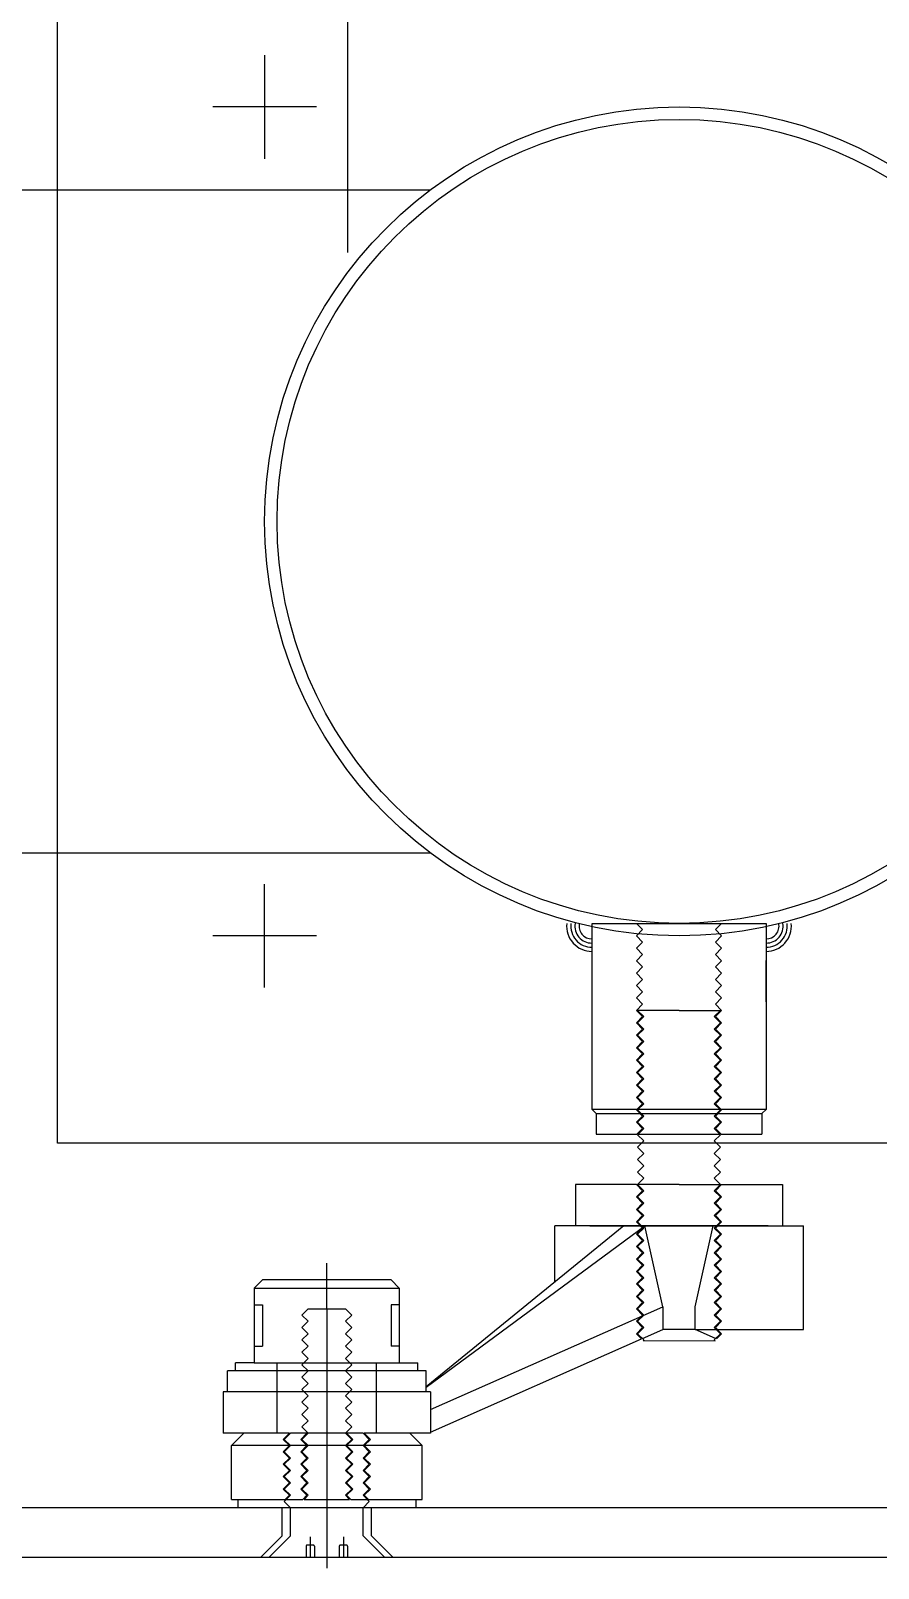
# Model space of a CAD drawing. Header units: millimetres. Extents: x -7614 to 421357, y 85218 to 341757.
# Drawn here: x 154663.9 to 154868.4, y 216774.1 to 217145.1 of the extents above; entities that cross this region are included whole.
import ezdxf

# ---------------------------------------------------------------- set-up
doc = ezdxf.new("R2010")
doc.units = ezdxf.units.MM
doc.header["$LTSCALE"] = 600
doc.header["$MEASUREMENT"] = 0
doc.linetypes.add('CENTER1', pattern=[8, 6, -1, 0, -1])
doc.linetypes.add('DASH_2', pattern=[34, 30, -1.5, 1, -1.5])
doc.layers.add('e-plan', color=9, linetype='CONTINUOUS')

msp = doc.modelspace()

# ---------------------------------------------------------------- linework, layer by layer
at = {"layer": 'e-plan'}
for p, q in [((154740.36, 217766.72), (154740.36, 217091.59)), ((154670.36, 216876.72), (154670.36, 217176.72)), ((154720.36, 217139.22), (154720.36, 217114.22)), ((154732.86, 217126.72), (154707.86, 217126.72)), ((152490.36, 217106.72), (154760.36, 217106.72)), ((152490.36, 216946.72), (154760.36, 216946.72)), ((154720.36, 216914.22), (154720.36, 216939.22)), ((154799.36, 216929.72), (154841.36, 216929.72)), ((154732.86, 216926.72), (154707.86, 216926.72)), ((154970.36, 216876.72), (154670.36, 216876.72)), ((155070.36, 216788.72), (153631.36, 216788.72)), ((155070.36, 216776.72), (153631.36, 216776.72))]:
    msp.add_line(p, q, dxfattribs=at)
at = {"layer": 'e-plan', "linetype": 'Continuous'}
for p, q in [((154799.36, 216884.83), (154799.36, 216929.72)), ((154799.36, 216920.48), (154799.36, 216929.72)), ((154841.36, 216929.72), (154841.36, 216884.83)), ((154841.36, 216910.83), (154841.36, 216920.78)), ((154841.36, 216884.83), (154799.36, 216884.83)), ((154799.36, 216884.83), (154800.36, 216883.83)), ((154800.36, 216883.83), (154800.36, 216878.83)), ((154800.36, 216883.83), (154840.36, 216883.83)), ((154840.36, 216883.83), (154841.36, 216884.83)), ((154840.36, 216883.83), (154840.36, 216878.83)), ((154800.36, 216878.83), (154810.19, 216878.83)), ((154810.48, 216878.83), (154830.24, 216878.83)), ((154830.53, 216878.83), (154840.36, 216878.83)), ((154810.08, 216866.72), (154795.36, 216866.72)), ((154820.36, 216866.72), (154810.36, 216866.72)), ((154820.36, 216866.72), (154830.36, 216866.72)), ((154830.64, 216866.72), (154845.36, 216866.72)), ((154759.36, 216817.78), (154812.09, 216856.72)), ((154807.04, 216856.72), (154759.36, 216817.9)), ((154820.36, 216856.72), (154790.36, 216856.72)), ((154790.36, 216843.13), (154790.36, 216856.72)), ((154798.86, 216856.72), (154820.36, 216856.72)), ((154820.36, 216856.72), (154798.86, 216856.72)), ((154816.43, 216837.18), (154812.09, 216856.72)), ((154820.36, 216856.72), (154850.36, 216856.72)), ((154841.86, 216856.72), (154820.36, 216856.72)), ((154841.86, 216856.72), (154820.36, 216856.72)), ((154824.29, 216837.18), (154828.61, 216856.72)), ((154850.36, 216831.72), (154850.36, 216856.72)), ((154719.86, 216843.72), (154717.86, 216841.72)), ((154750.86, 216843.72), (154719.86, 216843.72)), ((154752.86, 216841.72), (154750.86, 216843.72)), ((154717.86, 216841.72), (154717.86, 216823.72)), ((154752.86, 216841.72), (154752.86, 216823.72)), ((154719.86, 216837.72), (154719.86, 216827.72)), ((154750.86, 216837.72), (154750.86, 216827.72)), ((154760.36, 216812.42), (154816.43, 216837.18)), ((154816.43, 216837.18), (154816.43, 216831.72)), ((154824.29, 216831.72), (154824.29, 216837.18)), ((154811.53, 216829.55), (154816.43, 216831.72)), ((154824.28, 216831.72), (154816.43, 216831.72)), ((154824.28, 216831.72), (154850.36, 216831.72)), ((154829.19, 216829.55), (154824.28, 216831.72)), ((154760.36, 216806.95), (154811.33, 216829.46)), ((154811.68, 216829.04), (154829.05, 216829.03)), ((154711.36, 216816.72), (154711.36, 216821.72)), ((154759.36, 216821.72), (154711.36, 216821.72)), ((154713.36, 216821.72), (154713.36, 216823.72)), ((154757.36, 216821.72), (154757.36, 216823.72)), ((154759.36, 216816.72), (154759.36, 216821.72)), ((154760.38, 216816.72), (154710.38, 216816.72)), ((154710.38, 216816.72), (154710.38, 216806.72)), ((154760.38, 216816.72), (154760.38, 216806.72)), ((154726.33, 216806.72), (154710.38, 216806.72)), ((154739.86, 216806.72), (154726.61, 216806.72)), ((154744.11, 216806.72), (154740.14, 216806.72)), ((154760.38, 216806.72), (154744.39, 216806.72)), ((154726.61, 216803.72), (154712.36, 216803.72)), ((154712.36, 216790.72), (154712.36, 216803.72)), ((154758.36, 216803.72), (154726.61, 216803.72)), ((154758.36, 216790.72), (154758.36, 216803.72)), ((154712.36, 216790.72), (154725.33, 216790.72)), ((154713.86, 216790.72), (154713.86, 216788.72)), ((154724.61, 216781.97), (154724.61, 216788.72)), ((154725.61, 216790.72), (154729.58, 216790.72)), ((154726.61, 216781.97), (154726.61, 216788.72)), ((154729.86, 216790.72), (154740.86, 216790.72)), ((154741.14, 216790.72), (154745.11, 216790.72)), ((154744.11, 216781.97), (154744.11, 216788.72)), ((154745.39, 216790.72), (154756.86, 216790.72)), ((154746.11, 216781.97), (154746.11, 216788.72)), ((154756.86, 216790.72), (154758.36, 216790.72)), ((154756.86, 216790.72), (154756.86, 216788.72)), ((154724.61, 216781.97), (154719.36, 216776.72)), ((154746.11, 216781.97), (154751.36, 216776.72)), ((154752.19, 216776.72), (154718.53, 216776.72)), ((154732.06, 216779.72), (154730.66, 216779.72)), ((154740.06, 216779.72), (154738.66, 216779.72))]:
    msp.add_line(p, q, dxfattribs=at)
at = {"layer": 'e-plan', "linetype": 'CENTER1'}
for p, q in [((154811.58, 216928.22), (154810.08, 216929.72)), ((154810.08, 216926.72), (154811.58, 216928.22)), ((154829.14, 216928.22), (154830.64, 216929.72)), ((154830.64, 216926.72), (154829.14, 216928.22)), ((154811.58, 216925.22), (154810.08, 216926.72)), ((154810.08, 216923.72), (154811.58, 216925.22)), ((154829.14, 216925.22), (154830.64, 216926.72)), ((154830.64, 216923.72), (154829.14, 216925.22)), ((154811.58, 216922.22), (154810.08, 216923.72)), ((154810.08, 216920.72), (154811.58, 216922.22)), ((154811.58, 216919.22), (154810.08, 216920.72)), ((154829.14, 216922.22), (154830.64, 216923.72)), ((154830.64, 216920.72), (154829.14, 216922.22)), ((154829.14, 216919.22), (154830.64, 216920.72)), ((154810.08, 216917.72), (154811.58, 216919.22)), ((154811.58, 216916.22), (154810.08, 216917.72)), ((154830.64, 216917.72), (154829.14, 216919.22)), ((154829.14, 216916.22), (154830.64, 216917.72)), ((154810.08, 216914.72), (154811.58, 216916.22)), ((154811.58, 216913.22), (154810.08, 216914.72)), ((154830.64, 216914.72), (154829.14, 216916.22)), ((154829.14, 216913.22), (154830.64, 216914.72)), ((154810.08, 216911.72), (154811.58, 216913.22)), ((154811.58, 216910.22), (154810.08, 216911.72)), ((154810.08, 216908.72), (154811.58, 216910.22)), ((154830.64, 216911.72), (154829.14, 216913.22)), ((154829.14, 216910.22), (154830.64, 216911.72)), ((154830.64, 216908.72), (154829.14, 216910.22)), ((154810.08, 216908.72), (154811.58, 216907.22)), ((154811.58, 216907.22), (154810.08, 216905.72)), ((154810.36, 216908.72), (154811.86, 216907.22)), ((154810.36, 216908.72), (154811.86, 216907.22)), ((154820.36, 216908.72), (154810.36, 216908.72)), ((154811.86, 216907.22), (154810.36, 216905.72)), ((154811.86, 216907.22), (154810.36, 216905.72)), ((154820.36, 216908.72), (154830.36, 216908.72)), ((154830.36, 216908.72), (154828.86, 216907.22)), ((154828.86, 216907.22), (154830.36, 216905.72)), ((154830.64, 216908.72), (154829.14, 216907.22)), ((154829.14, 216907.22), (154830.64, 216905.72)), ((154810.08, 216905.72), (154811.58, 216904.22)), ((154811.58, 216904.22), (154810.08, 216902.72)), ((154810.08, 216902.72), (154811.58, 216901.22)), ((154810.36, 216905.72), (154811.86, 216904.22)), ((154810.36, 216905.72), (154811.86, 216904.22)), ((154811.86, 216904.22), (154810.36, 216902.72)), ((154811.86, 216904.22), (154810.36, 216902.72)), ((154810.36, 216902.72), (154811.86, 216901.22)), ((154810.36, 216902.72), (154811.86, 216901.22)), ((154830.36, 216905.72), (154828.86, 216904.22)), ((154828.86, 216904.22), (154830.36, 216902.72)), ((154830.36, 216902.72), (154828.86, 216901.22)), ((154830.64, 216905.72), (154829.14, 216904.22)), ((154829.14, 216904.22), (154830.64, 216902.72)), ((154830.64, 216902.72), (154829.14, 216901.22)), ((154811.58, 216901.22), (154810.08, 216899.72)), ((154810.08, 216899.72), (154811.58, 216898.22)), ((154811.86, 216901.22), (154810.36, 216899.72)), ((154811.86, 216901.22), (154810.36, 216899.72)), ((154810.36, 216899.72), (154811.86, 216898.22)), ((154810.36, 216899.72), (154811.86, 216898.22)), ((154828.86, 216901.22), (154830.36, 216899.72)), ((154830.36, 216899.72), (154828.86, 216898.22)), ((154829.14, 216901.22), (154830.64, 216899.72)), ((154830.64, 216899.72), (154829.14, 216898.22)), ((154811.58, 216898.22), (154810.08, 216896.72)), ((154810.08, 216896.72), (154811.58, 216895.22)), ((154811.58, 216895.22), (154810.08, 216893.72)), ((154811.86, 216898.22), (154810.36, 216896.72)), ((154811.86, 216898.22), (154810.36, 216896.72)), ((154810.36, 216896.72), (154811.86, 216895.22)), ((154810.36, 216896.72), (154811.86, 216895.22)), ((154811.86, 216895.22), (154810.36, 216893.72)), ((154811.86, 216895.22), (154810.36, 216893.72)), ((154828.86, 216898.22), (154830.36, 216896.72)), ((154830.36, 216896.72), (154828.86, 216895.22)), ((154828.86, 216895.22), (154830.36, 216893.72)), ((154829.14, 216898.22), (154830.64, 216896.72)), ((154830.64, 216896.72), (154829.14, 216895.22)), ((154829.14, 216895.22), (154830.64, 216893.72)), ((154810.08, 216893.72), (154811.58, 216892.22)), ((154811.58, 216892.22), (154810.08, 216890.72)), ((154810.36, 216893.72), (154811.86, 216892.22)), ((154810.36, 216893.72), (154811.86, 216892.22)), ((154811.86, 216892.22), (154810.36, 216890.72)), ((154811.86, 216892.22), (154810.36, 216890.72)), ((154830.36, 216893.72), (154828.86, 216892.22)), ((154828.86, 216892.22), (154830.36, 216890.72)), ((154830.64, 216893.72), (154829.14, 216892.22)), ((154829.14, 216892.22), (154830.64, 216890.72)), ((154810.08, 216890.72), (154811.58, 216889.22)), ((154811.58, 216889.22), (154810.08, 216887.72)), ((154810.08, 216887.72), (154811.58, 216886.22)), ((154810.36, 216890.72), (154811.86, 216889.22)), ((154810.36, 216890.72), (154811.86, 216889.22)), ((154811.86, 216889.22), (154810.36, 216887.72)), ((154811.86, 216889.22), (154810.36, 216887.72)), ((154810.36, 216887.72), (154811.86, 216886.22)), ((154810.36, 216887.72), (154811.86, 216886.22)), ((154830.36, 216890.72), (154828.86, 216889.22)), ((154828.86, 216889.22), (154830.36, 216887.72)), ((154830.36, 216887.72), (154828.86, 216886.22)), ((154830.64, 216890.72), (154829.14, 216889.22)), ((154829.14, 216889.22), (154830.64, 216887.72)), ((154830.64, 216887.72), (154829.14, 216886.22)), ((154811.58, 216886.22), (154810.08, 216884.72)), ((154810.08, 216884.72), (154811.58, 216883.22)), ((154811.86, 216886.22), (154810.36, 216884.72)), ((154811.86, 216886.22), (154810.36, 216884.72)), ((154810.36, 216884.72), (154811.86, 216883.22)), ((154810.36, 216884.72), (154811.86, 216883.22)), ((154828.86, 216886.22), (154830.36, 216884.72)), ((154830.36, 216884.72), (154828.86, 216883.22)), ((154829.14, 216886.22), (154830.64, 216884.72)), ((154830.64, 216884.72), (154829.14, 216883.22)), ((154811.58, 216883.22), (154810.08, 216881.72)), ((154810.08, 216881.72), (154811.58, 216880.22)), ((154811.58, 216880.22), (154810.19, 216878.83)), ((154811.86, 216883.22), (154810.36, 216881.72)), ((154811.86, 216883.22), (154810.36, 216881.72)), ((154810.36, 216881.72), (154811.86, 216880.22)), ((154810.36, 216881.72), (154811.86, 216880.22)), ((154811.86, 216880.22), (154810.36, 216878.72)), ((154811.86, 216880.22), (154810.36, 216878.72)), ((154811.86, 216880.22), (154810.36, 216878.72)), ((154811.86, 216880.22), (154810.36, 216878.72)), ((154828.86, 216883.22), (154830.36, 216881.72)), ((154830.36, 216881.72), (154828.86, 216880.22)), ((154828.86, 216880.22), (154830.36, 216878.72)), ((154828.86, 216880.22), (154830.36, 216878.72)), ((154829.14, 216883.22), (154830.64, 216881.72)), ((154830.64, 216881.72), (154829.14, 216880.22)), ((154829.14, 216880.22), (154830.53, 216878.83)), ((154810.36, 216878.72), (154811.86, 216877.22)), ((154810.36, 216878.72), (154811.86, 216877.22)), ((154810.36, 216878.72), (154811.86, 216877.22)), ((154810.36, 216878.72), (154811.86, 216877.22)), ((154811.86, 216877.22), (154810.36, 216875.72)), ((154811.86, 216877.22), (154810.36, 216875.72)), ((154811.86, 216877.22), (154810.36, 216875.72)), ((154811.86, 216877.22), (154810.36, 216875.72)), ((154830.36, 216878.72), (154828.86, 216877.22)), ((154830.36, 216878.72), (154828.86, 216877.22)), ((154828.86, 216877.22), (154830.36, 216875.72)), ((154828.86, 216877.22), (154830.36, 216875.72)), ((154810.36, 216875.72), (154811.86, 216874.22)), ((154810.36, 216875.72), (154811.86, 216874.22)), ((154810.36, 216875.72), (154811.86, 216874.22)), ((154810.36, 216875.72), (154811.86, 216874.22)), ((154811.86, 216874.22), (154810.36, 216872.72)), ((154811.86, 216874.22), (154810.36, 216872.72)), ((154811.86, 216874.22), (154810.36, 216872.72)), ((154811.86, 216874.22), (154810.36, 216872.72)), ((154810.36, 216872.72), (154811.86, 216871.22)), ((154810.36, 216872.72), (154811.86, 216871.22)), ((154810.36, 216872.72), (154811.86, 216871.22)), ((154810.36, 216872.72), (154811.86, 216871.22)), ((154830.36, 216875.72), (154828.86, 216874.22)), ((154830.36, 216875.72), (154828.86, 216874.22)), ((154828.86, 216874.22), (154830.36, 216872.72)), ((154828.86, 216874.22), (154830.36, 216872.72)), ((154830.36, 216872.72), (154828.86, 216871.22)), ((154830.36, 216872.72), (154828.86, 216871.22)), ((154811.86, 216871.22), (154810.36, 216869.72)), ((154811.86, 216871.22), (154810.36, 216869.72)), ((154811.86, 216871.22), (154810.36, 216869.72)), ((154811.86, 216871.22), (154810.36, 216869.72)), ((154810.36, 216869.72), (154811.86, 216868.22)), ((154810.36, 216869.72), (154811.86, 216868.22)), ((154810.36, 216869.72), (154811.86, 216868.22)), ((154810.36, 216869.72), (154811.86, 216868.22)), ((154810.36, 216869.72), (154811.86, 216868.22)), ((154810.36, 216869.72), (154811.86, 216868.22)), ((154828.86, 216871.22), (154830.36, 216869.72)), ((154828.86, 216871.22), (154830.36, 216869.72)), ((154830.36, 216869.72), (154828.86, 216868.22)), ((154830.36, 216869.72), (154828.86, 216868.22)), ((154830.36, 216869.72), (154828.86, 216868.22)), ((154810.08, 216866.72), (154811.58, 216865.22)), ((154810.08, 216866.72), (154811.58, 216865.22)), ((154810.08, 216866.72), (154811.58, 216865.22)), ((154811.58, 216865.22), (154810.08, 216863.72)), ((154811.86, 216868.22), (154810.36, 216866.72)), ((154811.86, 216868.22), (154810.36, 216866.72)), ((154811.86, 216868.22), (154810.36, 216866.72)), ((154811.86, 216868.22), (154810.36, 216866.72)), ((154811.86, 216868.22), (154810.36, 216866.72)), ((154811.86, 216868.22), (154810.36, 216866.72)), ((154810.36, 216866.72), (154811.86, 216865.22)), ((154810.36, 216866.72), (154811.86, 216865.22)), ((154810.36, 216866.72), (154811.86, 216865.22)), ((154810.36, 216866.72), (154811.86, 216865.22)), ((154810.36, 216866.72), (154811.86, 216865.22)), ((154810.36, 216866.72), (154811.86, 216865.22)), ((154810.36, 216866.72), (154811.86, 216865.22)), ((154810.36, 216866.72), (154811.86, 216865.22)), ((154810.36, 216866.72), (154811.86, 216865.22)), ((154811.86, 216865.22), (154810.36, 216863.72)), ((154811.86, 216865.22), (154810.86, 216864.22)), ((154811.86, 216865.22), (154810.86, 216864.22)), ((154811.86, 216865.22), (154810.86, 216864.22)), ((154811.86, 216865.22), (154810.86, 216864.22)), ((154828.86, 216868.22), (154830.36, 216866.72)), ((154828.86, 216868.22), (154830.36, 216866.72)), ((154828.86, 216868.22), (154830.36, 216866.72)), ((154830.36, 216866.72), (154828.86, 216865.22)), ((154830.36, 216866.72), (154828.86, 216865.22)), ((154830.36, 216866.72), (154828.86, 216865.22)), ((154828.86, 216865.22), (154829.86, 216864.22)), ((154828.86, 216865.22), (154829.86, 216864.22)), ((154828.86, 216865.22), (154830.36, 216863.72)), ((154830.64, 216866.72), (154829.14, 216865.22)), ((154829.14, 216865.22), (154830.64, 216863.72)), ((154810.08, 216863.72), (154811.58, 216862.22)), ((154811.58, 216862.22), (154810.08, 216860.72)), ((154810.36, 216863.72), (154811.86, 216862.22)), ((154811.86, 216862.22), (154810.36, 216860.72)), ((154830.36, 216863.72), (154828.86, 216862.22)), ((154828.86, 216862.22), (154830.36, 216860.72)), ((154830.64, 216863.72), (154829.14, 216862.22)), ((154829.14, 216862.22), (154830.64, 216860.72)), ((154810.08, 216860.72), (154811.58, 216859.22)), ((154811.58, 216859.22), (154810.08, 216857.72)), ((154810.08, 216857.72), (154811.58, 216856.22)), ((154810.36, 216860.72), (154811.86, 216859.22)), ((154811.86, 216859.22), (154810.36, 216857.72)), ((154810.36, 216857.72), (154811.86, 216856.22)), ((154830.36, 216860.72), (154828.86, 216859.22)), ((154828.86, 216859.22), (154830.36, 216857.72)), ((154830.36, 216857.72), (154828.86, 216856.22)), ((154830.64, 216860.72), (154829.14, 216859.22)), ((154829.14, 216859.22), (154830.64, 216857.72)), ((154830.64, 216857.72), (154829.14, 216856.22)), ((154811.58, 216856.22), (154810.08, 216854.72)), ((154810.08, 216854.72), (154811.58, 216853.22)), ((154811.86, 216856.22), (154810.36, 216854.72)), ((154810.36, 216854.72), (154811.86, 216853.22)), ((154828.86, 216856.22), (154830.36, 216854.72)), ((154830.36, 216854.72), (154828.86, 216853.22)), ((154829.14, 216856.22), (154830.64, 216854.72)), ((154830.64, 216854.72), (154829.14, 216853.22)), ((154811.58, 216853.22), (154810.08, 216851.72)), ((154810.08, 216851.72), (154811.58, 216850.22)), ((154811.58, 216850.22), (154810.08, 216848.72)), ((154811.86, 216853.22), (154810.36, 216851.72)), ((154810.36, 216851.72), (154811.86, 216850.22)), ((154811.86, 216850.22), (154810.36, 216848.72)), ((154811.58, 216853.22), (154810.58, 216852.22)), ((154828.86, 216853.22), (154830.36, 216851.72)), ((154830.36, 216851.72), (154828.86, 216850.22)), ((154828.86, 216850.22), (154830.36, 216848.72)), ((154829.14, 216853.22), (154830.14, 216852.22)), ((154829.14, 216853.22), (154830.64, 216851.72)), ((154830.64, 216851.72), (154829.14, 216850.22)), ((154829.14, 216850.22), (154830.64, 216848.72)), ((154735.36, 216836.72), (154735.36, 216847.73)), ((154810.08, 216848.72), (154811.58, 216847.22)), ((154811.58, 216847.22), (154810.08, 216845.72)), ((154810.36, 216848.72), (154811.86, 216847.22)), ((154811.86, 216847.22), (154810.36, 216845.72)), ((154830.36, 216848.72), (154828.86, 216847.22)), ((154828.86, 216847.22), (154830.36, 216845.72)), ((154830.64, 216848.72), (154829.14, 216847.22)), ((154829.14, 216847.22), (154830.64, 216845.72)), ((154810.08, 216845.72), (154811.58, 216844.22)), ((154811.58, 216844.22), (154810.08, 216842.72)), ((154810.36, 216845.72), (154811.86, 216844.22)), ((154811.86, 216844.22), (154810.36, 216842.72)), ((154830.36, 216845.72), (154828.86, 216844.22)), ((154828.86, 216844.22), (154830.36, 216842.72)), ((154830.64, 216845.72), (154829.14, 216844.22)), ((154829.14, 216844.22), (154830.64, 216842.72)), ((154717.86, 216841.72), (154752.86, 216841.72)), ((154810.08, 216842.72), (154811.58, 216841.22)), ((154811.58, 216841.22), (154810.08, 216839.72)), ((154810.08, 216839.72), (154811.58, 216838.22)), ((154810.36, 216842.72), (154811.86, 216841.22)), ((154811.86, 216841.22), (154810.36, 216839.72)), ((154811.86, 216841.22), (154810.36, 216839.72)), ((154810.36, 216839.72), (154811.86, 216838.22)), ((154810.36, 216839.72), (154811.86, 216838.22)), ((154830.36, 216842.72), (154828.86, 216841.22)), ((154828.86, 216841.22), (154830.36, 216839.72)), ((154828.86, 216841.22), (154830.36, 216839.72)), ((154830.36, 216839.72), (154828.86, 216838.22)), ((154830.36, 216839.72), (154828.86, 216838.22)), ((154830.64, 216842.72), (154829.14, 216841.22)), ((154829.14, 216841.22), (154830.64, 216839.72)), ((154830.64, 216839.72), (154829.14, 216838.22)), ((154717.86, 216837.72), (154719.86, 216837.72)), ((154730.86, 216836.72), (154729.36, 216835.22)), ((154730.86, 216836.72), (154739.86, 216836.72)), ((154735.36, 216836.72), (154735.36, 216774.12)), ((154739.86, 216836.72), (154741.36, 216835.22)), ((154752.86, 216837.72), (154750.86, 216837.72)), ((154811.58, 216838.22), (154810.08, 216836.72)), ((154810.08, 216836.72), (154811.58, 216835.22)), ((154811.86, 216838.22), (154810.36, 216836.72)), ((154811.86, 216838.22), (154810.36, 216836.72)), ((154810.36, 216836.72), (154811.86, 216835.22)), ((154810.36, 216836.72), (154811.86, 216835.22)), ((154828.86, 216838.22), (154830.36, 216836.72)), ((154828.86, 216838.22), (154830.36, 216836.72)), ((154830.36, 216836.72), (154828.86, 216835.22)), ((154830.36, 216836.72), (154828.86, 216835.22)), ((154829.14, 216838.22), (154830.64, 216836.72)), ((154830.64, 216836.72), (154829.14, 216835.22)), ((154729.36, 216835.22), (154730.86, 216833.72)), ((154730.86, 216833.72), (154729.36, 216832.22)), ((154729.36, 216832.22), (154730.86, 216830.72)), ((154741.36, 216835.22), (154739.86, 216833.72)), ((154739.86, 216833.72), (154741.36, 216832.22)), ((154741.36, 216832.22), (154739.86, 216830.72)), ((154811.58, 216835.22), (154810.08, 216833.72)), ((154810.08, 216833.72), (154811.58, 216832.22)), ((154811.58, 216832.22), (154810.08, 216830.72)), ((154811.86, 216835.22), (154810.36, 216833.72)), ((154811.86, 216835.22), (154810.36, 216833.72)), ((154810.36, 216833.72), (154811.86, 216832.22)), ((154810.36, 216833.72), (154811.86, 216832.22)), ((154811.86, 216832.22), (154810.36, 216830.72)), ((154811.86, 216832.22), (154810.36, 216830.72)), ((154828.86, 216835.22), (154830.36, 216833.72)), ((154828.86, 216835.22), (154830.36, 216833.72)), ((154830.36, 216833.72), (154828.86, 216832.22)), ((154830.36, 216833.72), (154828.86, 216832.22)), ((154828.86, 216832.22), (154830.36, 216830.72)), ((154828.86, 216832.22), (154830.36, 216830.72)), ((154829.14, 216835.22), (154830.64, 216833.72)), ((154830.64, 216833.72), (154829.14, 216832.22)), ((154829.14, 216832.22), (154830.64, 216830.72)), ((154730.86, 216830.72), (154729.36, 216829.22)), ((154729.36, 216829.22), (154730.86, 216827.72)), ((154739.86, 216830.72), (154741.36, 216829.22)), ((154741.36, 216829.22), (154739.86, 216827.72)), ((154810.08, 216830.72), (154811.33, 216829.46)), ((154810.36, 216830.72), (154811.86, 216829.22)), ((154810.36, 216830.72), (154811.86, 216829.22)), ((154811.86, 216829.22), (154811.67, 216829.03)), ((154811.86, 216829.22), (154811.67, 216829.03)), ((154830.36, 216830.72), (154828.86, 216829.22)), ((154830.36, 216830.72), (154828.86, 216829.22)), ((154828.86, 216829.22), (154829.05, 216829.03)), ((154828.86, 216829.22), (154829.05, 216829.03)), ((154830.64, 216830.72), (154829.39, 216829.46)), ((154717.86, 216827.72), (154719.86, 216827.72)), ((154730.86, 216827.72), (154729.36, 216826.22)), ((154729.36, 216826.22), (154730.86, 216824.72)), ((154730.86, 216824.72), (154729.36, 216823.22)), ((154739.86, 216827.72), (154741.36, 216826.22)), ((154741.36, 216826.22), (154739.86, 216824.72)), ((154739.86, 216824.72), (154741.36, 216823.22)), ((154752.86, 216827.72), (154750.86, 216827.72)), ((154717.86, 216823.72), (154713.36, 216823.72)), ((154717.86, 216823.72), (154755.51, 216823.72)), ((154729.36, 216823.22), (154730.86, 216821.72)), ((154730.86, 216821.72), (154729.36, 216820.22)), ((154741.36, 216823.22), (154739.86, 216821.72)), ((154739.86, 216821.72), (154741.36, 216820.22)), ((154755.51, 216823.72), (154757.36, 216823.72)), ((154729.36, 216820.22), (154730.86, 216818.72)), ((154730.86, 216818.72), (154729.36, 216817.22)), ((154729.36, 216817.22), (154730.86, 216815.72)), ((154741.36, 216820.22), (154739.86, 216818.72)), ((154739.86, 216818.72), (154741.36, 216817.22)), ((154741.36, 216817.22), (154739.86, 216815.72)), ((154730.86, 216815.72), (154729.36, 216814.22)), ((154729.36, 216814.22), (154730.86, 216812.72)), ((154739.86, 216815.72), (154741.36, 216814.22)), ((154741.36, 216814.22), (154739.86, 216812.72)), ((154730.86, 216812.72), (154729.36, 216811.22)), ((154729.36, 216811.22), (154730.86, 216809.72)), ((154730.86, 216809.72), (154729.36, 216808.22)), ((154739.86, 216812.72), (154741.36, 216811.22)), ((154741.36, 216811.22), (154739.86, 216809.72)), ((154739.86, 216809.72), (154741.36, 216808.22)), ((154712.36, 216803.72), (154715.36, 216806.72)), ((154726.33, 216806.72), (154724.83, 216805.22)), ((154726.61, 216806.72), (154725.11, 216805.22)), ((154730.58, 216806.72), (154729.08, 216805.22)), ((154729.36, 216808.22), (154730.86, 216806.72)), ((154730.86, 216806.72), (154729.36, 216805.22)), ((154730.86, 216806.72), (154729.36, 216805.22)), ((154741.36, 216808.22), (154739.86, 216806.72)), ((154739.86, 216806.72), (154741.36, 216805.22)), ((154739.86, 216806.72), (154741.36, 216805.22)), ((154739.86, 216806.72), (154741.36, 216805.22)), ((154740.14, 216806.72), (154741.64, 216805.22)), ((154744.11, 216806.72), (154745.61, 216805.22)), ((154744.11, 216806.72), (154745.61, 216805.22)), ((154744.39, 216806.72), (154745.89, 216805.22)), ((154758.36, 216803.72), (154755.36, 216806.72)), ((154724.83, 216805.22), (154726.33, 216803.72)), ((154726.33, 216803.72), (154724.83, 216802.22)), ((154724.83, 216802.22), (154726.33, 216800.72)), ((154725.11, 216805.22), (154726.61, 216803.72)), ((154726.61, 216803.72), (154725.11, 216802.22)), ((154725.11, 216802.22), (154726.61, 216800.72)), ((154729.08, 216805.22), (154730.58, 216803.72)), ((154730.58, 216803.72), (154729.08, 216802.22)), ((154729.08, 216802.22), (154730.58, 216800.72)), ((154729.36, 216805.22), (154730.86, 216803.72)), ((154729.36, 216805.22), (154730.86, 216803.72)), ((154730.86, 216803.72), (154729.36, 216802.22)), ((154730.86, 216803.72), (154729.36, 216802.22)), ((154729.36, 216802.22), (154730.86, 216800.72)), ((154729.36, 216802.22), (154730.86, 216800.72)), ((154741.36, 216805.22), (154739.86, 216803.72)), ((154741.36, 216805.22), (154739.86, 216803.72)), ((154741.36, 216805.22), (154739.86, 216803.72)), ((154739.86, 216803.72), (154741.36, 216802.22)), ((154739.86, 216803.72), (154741.36, 216802.22)), ((154739.86, 216803.72), (154741.36, 216802.22)), ((154741.36, 216802.22), (154739.86, 216800.72)), ((154741.36, 216802.22), (154739.86, 216800.72)), ((154741.36, 216802.22), (154739.86, 216800.72)), ((154741.64, 216805.22), (154740.14, 216803.72)), ((154740.14, 216803.72), (154741.64, 216802.22)), ((154741.64, 216802.22), (154740.14, 216800.72)), ((154745.61, 216805.22), (154744.11, 216803.72)), ((154745.61, 216805.22), (154744.11, 216803.72)), ((154744.11, 216803.72), (154745.61, 216802.22)), ((154744.11, 216803.72), (154745.61, 216802.22)), ((154745.61, 216802.22), (154744.11, 216800.72)), ((154745.61, 216802.22), (154744.11, 216800.72)), ((154745.89, 216805.22), (154744.39, 216803.72)), ((154744.39, 216803.72), (154745.89, 216802.22)), ((154745.89, 216802.22), (154744.39, 216800.72)), ((154726.33, 216800.72), (154724.83, 216799.22)), ((154724.83, 216799.22), (154726.33, 216797.72)), ((154726.61, 216800.72), (154725.11, 216799.22)), ((154725.11, 216799.22), (154726.61, 216797.72)), ((154730.58, 216800.72), (154729.08, 216799.22)), ((154729.08, 216799.22), (154730.58, 216797.72)), ((154730.86, 216800.72), (154729.36, 216799.22)), ((154730.86, 216800.72), (154729.36, 216799.22)), ((154729.36, 216799.22), (154730.86, 216797.72)), ((154729.36, 216799.22), (154730.86, 216797.72)), ((154739.86, 216800.72), (154741.36, 216799.22)), ((154739.86, 216800.72), (154741.36, 216799.22)), ((154739.86, 216800.72), (154741.36, 216799.22)), ((154741.36, 216799.22), (154739.86, 216797.72)), ((154741.36, 216799.22), (154739.86, 216797.72)), ((154741.36, 216799.22), (154739.86, 216797.72)), ((154740.14, 216800.72), (154741.64, 216799.22)), ((154741.64, 216799.22), (154740.14, 216797.72)), ((154744.11, 216800.72), (154745.61, 216799.22)), ((154744.11, 216800.72), (154745.61, 216799.22)), ((154745.61, 216799.22), (154744.11, 216797.72)), ((154745.61, 216799.22), (154744.11, 216797.72)), ((154744.39, 216800.72), (154745.89, 216799.22)), ((154745.89, 216799.22), (154744.39, 216797.72)), ((154726.33, 216797.72), (154724.83, 216796.22)), ((154724.83, 216796.22), (154726.33, 216794.72)), ((154726.33, 216794.72), (154724.83, 216793.22)), ((154726.61, 216797.72), (154725.11, 216796.22)), ((154725.11, 216796.22), (154726.61, 216794.72)), ((154726.61, 216794.72), (154725.11, 216793.22)), ((154730.58, 216797.72), (154729.08, 216796.22)), ((154729.08, 216796.22), (154730.58, 216794.72)), ((154730.58, 216794.72), (154729.08, 216793.22)), ((154730.86, 216797.72), (154729.36, 216796.22)), ((154730.86, 216797.72), (154729.36, 216796.22)), ((154729.36, 216796.22), (154730.86, 216794.72)), ((154729.36, 216796.22), (154730.86, 216794.72)), ((154730.86, 216794.72), (154729.36, 216793.22)), ((154730.86, 216794.72), (154729.36, 216793.22)), ((154739.86, 216797.72), (154741.36, 216796.22)), ((154739.86, 216797.72), (154741.36, 216796.22)), ((154739.86, 216797.72), (154741.36, 216796.22)), ((154741.36, 216796.22), (154739.86, 216794.72)), ((154741.36, 216796.22), (154739.86, 216794.72)), ((154741.36, 216796.22), (154739.86, 216794.72)), ((154739.86, 216794.72), (154741.36, 216793.22)), ((154739.86, 216794.72), (154741.36, 216793.22)), ((154739.86, 216794.72), (154741.36, 216793.22)), ((154740.14, 216797.72), (154741.64, 216796.22)), ((154741.64, 216796.22), (154740.14, 216794.72)), ((154740.14, 216794.72), (154741.64, 216793.22)), ((154744.11, 216797.72), (154745.61, 216796.22)), ((154744.11, 216797.72), (154745.61, 216796.22)), ((154745.61, 216796.22), (154744.11, 216794.72)), ((154745.61, 216796.22), (154744.11, 216794.72)), ((154744.11, 216794.72), (154745.61, 216793.22)), ((154744.11, 216794.72), (154745.61, 216793.22)), ((154744.39, 216797.72), (154745.89, 216796.22)), ((154745.89, 216796.22), (154744.39, 216794.72)), ((154744.39, 216794.72), (154745.89, 216793.22)), ((154724.83, 216793.22), (154726.33, 216791.72)), ((154725.11, 216793.22), (154726.61, 216791.72)), ((154726.61, 216791.72), (154725.11, 216790.22)), ((154726.33, 216791.72), (154725.33, 216790.72)), ((154729.08, 216793.22), (154730.58, 216791.72)), ((154729.36, 216793.22), (154730.86, 216791.72)), ((154729.36, 216793.22), (154730.86, 216791.72)), ((154730.58, 216791.72), (154729.58, 216790.72)), ((154730.86, 216791.72), (154729.86, 216790.72)), ((154730.86, 216791.72), (154729.86, 216790.72)), ((154741.36, 216793.22), (154739.86, 216791.72)), ((154741.36, 216793.22), (154739.86, 216791.72)), ((154741.36, 216793.22), (154739.86, 216791.72)), ((154739.86, 216791.72), (154740.86, 216790.72)), ((154739.86, 216791.72), (154740.86, 216790.72)), ((154739.86, 216791.72), (154740.86, 216790.72)), ((154741.64, 216793.22), (154740.14, 216791.72)), ((154740.14, 216791.72), (154741.14, 216790.72)), ((154745.61, 216793.22), (154744.11, 216791.72)), ((154745.61, 216793.22), (154744.11, 216791.72)), ((154744.11, 216791.72), (154745.61, 216790.22)), ((154744.11, 216791.72), (154745.61, 216790.22)), ((154745.89, 216793.22), (154744.39, 216791.72)), ((154744.39, 216791.72), (154745.39, 216790.72)), ((154725.11, 216790.22), (154726.61, 216788.72)), ((154745.61, 216790.22), (154744.11, 216788.72)), ((154721.36, 216776.72), (154726.61, 216781.97)), ((154731.36, 216781.72), (154731.36, 216776.72)), ((154739.36, 216781.72), (154739.36, 216776.72)), ((154749.36, 216776.72), (154744.11, 216781.97)), ((154730.36, 216779.42), (154730.36, 216776.72)), ((154732.36, 216779.42), (154732.36, 216776.72)), ((154738.36, 216779.42), (154738.36, 216776.72)), ((154740.36, 216779.42), (154740.36, 216776.72))]:
    msp.add_line(p, q, dxfattribs=at)
at = {"layer": 'e-plan', "linetype": 'DASH_2'}
for p, q in [((154795.36, 216866.72), (154795.36, 216856.72)), ((154845.36, 216866.72), (154845.36, 216856.72)), ((154723.36, 216806.72), (154723.36, 216823.72)), ((154747.36, 216806.72), (154747.36, 216823.72))]:
    msp.add_line(p, q, dxfattribs=at)
at = {"layer": 'e-plan'}
for radius in [100, 97]:
    msp.add_circle((154820.36, 217026.72), radius, dxfattribs=at)
at = {"layer": 'e-plan', "linetype": 'Continuous'}
for centre, radius, start, end in [((154799.34, 216929.08), 6.11, 173.9869, 270.1886), ((154799.34, 216929.08), 5.11, 172.8047, 270.1886), ((154799.34, 216929.08), 4.11, 171.0413, 270.1886), ((154799.34, 216929.08), 3.11, 168.1246, 270.1886), ((154841.38, 216929.08), 6.11, 269.8114, 6.0131), ((154841.38, 216929.08), 5.11, 269.8114, 7.1953), ((154841.38, 216929.08), 4.11, 269.8114, 8.9587), ((154841.38, 216929.08), 3.11, 269.8114, 11.8754)]:
    msp.add_arc(centre, radius, start, end, dxfattribs=at)
at = {"layer": 'e-plan', "linetype": 'CENTER1'}
for centre, start, end in [((154730.66, 216779.42), 90, 180), ((154732.06, 216779.42), 0, 90), ((154738.66, 216779.42), 90, 180), ((154740.06, 216779.42), 0, 90)]:
    msp.add_arc(centre, 0.3, start, end, dxfattribs=at)

doc.saveas('drawing.dxf')
